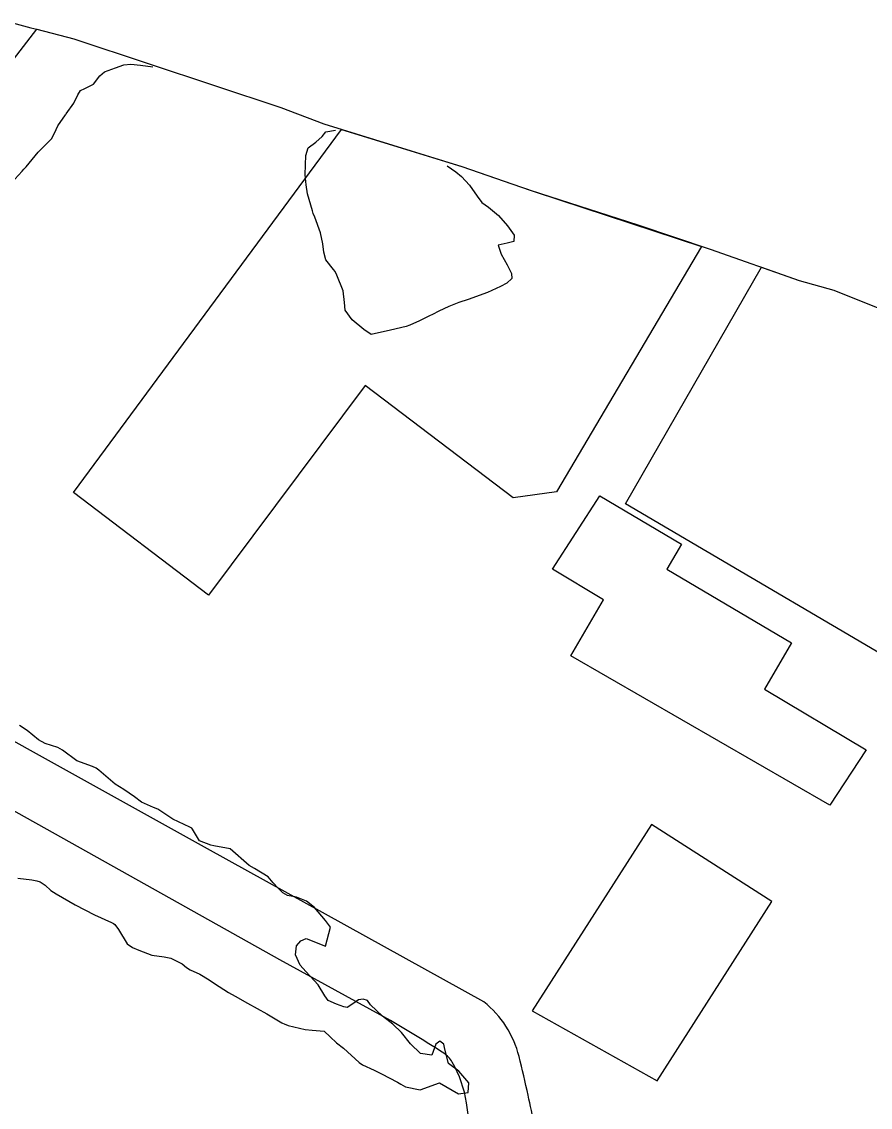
# Model space of a CAD drawing. Header units: metres. Extents: x 298520 to 308411, y 7433745 to 7450750.
# Drawn here: x 306096.4 to 306184.4, y 7435940.5 to 7436053.1 of the extents above; entities that cross this region are included whole.
import ezdxf

# ---------------------------------------------------------------- set-up
doc = ezdxf.new("R2010")
doc.units = ezdxf.units.M
doc.header["$LTSCALE"] = 10
for name, color, linetype in [('Area', 45, 'Continuous'), ('Area Verde e Lazer', 94, 'Continuous'), ('Curvas de Nivel 1m', 11, 'Continuous'), ('Edificações', 30, 'Continuous'), ('Vias Primárias', 230, 'Continuous')]:
    doc.layers.add(name, color=color, linetype=linetype)

msp = doc.modelspace()

# ---------------------------------------------------------------- linework, layer by layer
at = {"layer": 'Area'}
msp.add_polyline3d([(306095.08, 7436053.08, 700.51), (306097.36, 7436052.46, 700.51), (306097.97, 7436052.32, 700.41), (306101.8, 7436051.3, 700.55), (306109.52, 7436048.75, 703.9), (306123.28, 7436044.17, 702.89), (306127.73, 7436042.47, 702.47), (306142.07, 7436038.07, 709.6), (306149.14, 7436035.6, 707.8), (306160.33, 7436032, 708.18), (306167.83, 7436029.47, 701.81), (306177.06, 7436026.25, 701.67), (306180.66, 7436025.22, 701.72), (306187.99, 7436022.31, 701.9)], dxfattribs=at)
at = {"layer": 'Area Verde e Lazer', "elevation": 701.73}
msp.add_lwpolyline([(306173.15, 7436027.62), (306177.06, 7436026.25), (306180.66, 7436025.22), (306183.41, 7436024.13), (306187.99, 7436022.31), (306192.99, 7436020.59), (306193.72, 7436020.35), (306197.9, 7436019.13), (306200.35, 7436018.19), (306203.7, 7436017.15), (306204.29, 7436017.09), (306211.85, 7436014.62), (306193.52, 7435982.8), (306159.04, 7436003.07)], close=True, dxfattribs=at)
at = {"layer": 'Curvas de Nivel 1m', "flags": 128}
for points, elevation in [([(306095.68, 7436036.74), (306096.46, 7436037.56), (306096.63, 7436037.79), (306096.87, 7436038.04), (306098.1, 7436039.54), (306098.89, 7436040.36), (306099.5, 7436040.92), (306099.81, 7436041.52), (306100.15, 7436042.28), (306100.93, 7436043.42), (306100.97, 7436043.47), (306101, 7436043.51), (306101.82, 7436044.63), (306102.21, 7436045.5), (306102.5, 7436045.95), (306102.96, 7436046.16), (306103.85, 7436046.6), (306104.51, 7436047.47), (306104.99, 7436047.88), (306106.13, 7436048.31), (306106.99, 7436048.61), (306107.73, 7436048.69), (306108.72, 7436048.56), (306109.99, 7436048.41)], 701), ([(306140.54, 7436038.12), (306141.44, 7436037.5), (306142.01, 7436037.02), (306142.85, 7436036.12), (306143.65, 7436035), (306144.15, 7436034.31), (306144.82, 7436033.84), (306145.86, 7436032.97), (306146.8, 7436031.92), (306147.5, 7436030.95), (306147.45, 7436030.27), (306146.77, 7436030.1), (306145.83, 7436029.91), (306146.13, 7436028.97), (306146.75, 7436027.85), (306147.21, 7436026.96), (306147.25, 7436026.44), (306146.73, 7436025.96), (306146.06, 7436025.63), (306144.71, 7436024.98), (306142.71, 7436024.27), (306141.76, 7436023.96), (306140.7, 7436023.53), (306139.69, 7436023.04), (306139.02, 7436022.72), (306138.69, 7436022.56), (306137.68, 7436022.07), (306136.67, 7436021.61), (306136.27, 7436021.48), (306134.66, 7436021.1), (306132.66, 7436020.63), (306131.89, 7436021.14), (306130.68, 7436022.16), (306129.95, 7436023.16), (306129.9, 7436023.96), (306129.76, 7436025.16), (306129.1, 7436026.8), (306128.91, 7436027.17), (306128.74, 7436027.37), (306127.94, 7436028.37), (306127.73, 7436029.19), (306127.63, 7436030.05), (306127.41, 7436031.19), (306126.81, 7436032.82), (306126.65, 7436033.2), (306126.55, 7436033.47), (306126.06, 7436035.21), (306125.9, 7436036.15), (306125.82, 7436037.21), (306125.83, 7436038.25), (306125.87, 7436039.21), (306126.12, 7436039.98), (306126.9, 7436040.6), (306127.56, 7436041.19), (306127.96, 7436041.66), (306128.97, 7436041.82)], 702), ([(306095.98, 7435964.23), (306097.46, 7435964.06), (306097.98, 7435963.96), (306098.3, 7435963.86), (306098.82, 7435963.53), (306099.43, 7435962.98), (306099.96, 7435962.62), (306101.95, 7435961.49), (306103.94, 7435960.43), (306105.73, 7435959.64), (306105.92, 7435959.55), (306106.06, 7435959.44), (306106.44, 7435958.92), (306107.35, 7435957.43), (306107.9, 7435957.05), (306108.54, 7435956.76), (306109.89, 7435956.27), (306111.18, 7435956.08), (306111.88, 7435955.94), (306113.05, 7435955.35), (306113.49, 7435954.97), (306113.87, 7435954.72), (306114.89, 7435954.3), (306115.86, 7435953.7), (306116.39, 7435953.31), (306117.84, 7435952.38), (306118.55, 7435952), (306119.83, 7435951.27), (306121.82, 7435950.18), (306123.39, 7435949.23), (306123.69, 7435949.11), (306123.8, 7435949.06), (306124.04, 7435948.97), (306125.8, 7435948.53), (306126.52, 7435948.47), (306127.79, 7435948.36), (306128.41, 7435947.79), (306129.07, 7435947.16), (306129.77, 7435946.62), (306131.4, 7435945.13), (306131.75, 7435944.89), (306132.97, 7435944.34), (306133.74, 7435943.95), (306135.38, 7435943.08), (306135.73, 7435942.88), (306136.2, 7435942.6), (306137.73, 7435942.29), (306139.73, 7435943.03), (306141.72, 7435941.87), (306142.72, 7435942), (306142.8, 7435943), (306141.74, 7435944.21), (306140.67, 7435945.02), (306140.3, 7435946.5), (306140.19, 7435947.03), (306139.79, 7435947.34), (306139.35, 7435947.04), (306138.94, 7435945.87), (306137.77, 7435946.06), (306136.72, 7435947.07), (306135.79, 7435948.22), (306134.89, 7435949.09), (306133.82, 7435949.93), (306132.6, 7435951.12), (306132.26, 7435951.54), (306131.84, 7435951.7), (306131.35, 7435951.62), (306130.63, 7435951.14), (306130.15, 7435950.83), (306129.83, 7435950.9), (306129.04, 7435951.16), (306128.2, 7435951.54), (306127.84, 7435952.04), (306127.14, 7435953.19), (306125.87, 7435954.58), (306125.3, 7435955.21), (306124.81, 7435956.29), (306124.92, 7435957.21), (306125.36, 7435957.76), (306125.91, 7435958), (306127.9, 7435957.18), (306128.43, 7435959.17), (306127.93, 7435959.86), (306126.76, 7435961.19), (306125.96, 7435961.87), (306124.91, 7435962.27), (306123.97, 7435962.43), (306123.48, 7435962.74), (306122.97, 7435963.24), (306122.5, 7435963.76), (306121.98, 7435964.39), (306120.54, 7435965.26), (306120, 7435965.57), (306118.02, 7435967.3), (306116.32, 7435967.61), (306116.03, 7435967.65), (306114.83, 7435968.13), (306114.13, 7435969.34), (306114.04, 7435969.44), (306113.84, 7435969.55), (306112.06, 7435970.35), (306110.51, 7435971.39), (306110.07, 7435971.59), (306108.81, 7435972.14), (306108.09, 7435972.67), (306106.99, 7435973.43), (306106.1, 7435974.01), (306104.4, 7435975.46), (306104.12, 7435975.67), (306103.76, 7435975.82), (306102.13, 7435976.42), (306100.62, 7435977.51), (306100.15, 7435977.79), (306098.84, 7435978.22), (306098.15, 7435978.58), (306096.95, 7435979.55), (306096.17, 7435980.09)], 701)]:
    msp.add_lwpolyline(points, dxfattribs=dict(at, elevation=elevation))
at = {"layer": 'Edificações', "elevation": 703.39}
msp.add_lwpolyline([(306129.59, 7436041.9), (306142.07, 7436038.07), (306147.26, 7436036.26), (306149.66, 7436035.43), (306166.93, 7436029.77), (306151.87, 7436004.31), (306147.38, 7436003.69), (306132.02, 7436015.35), (306115.79, 7435993.59), (306101.77, 7436004.24)], close=True, dxfattribs=at)
at = {"layer": 'Edificações'}
for points in [[(306153.36, 7435987.31), (306156.75, 7435993.13), (306151.45, 7435996.3), (306156.39, 7436003.89), (306164.86, 7435998.89), (306163.34, 7435996.28), (306176.26, 7435988.66), (306173.46, 7435983.85), (306184, 7435977.56), (306180.23, 7435971.83)], [(306149.34, 7435950.49), (306162.32, 7435943.21), (306174.23, 7435961.81), (306161.73, 7435969.82)]]:
    msp.add_lwpolyline(points, close=True, dxfattribs=at)
at = {"layer": 'Vias Primárias', "elevation": 702.39}
msp.add_lwpolyline([(306094.52, 7436047.81), (306097.97, 7436052.32)], dxfattribs=at)
msp.add_lwpolyline([(306201.87, 7435899.97), (306175.29, 7435914.64), (306154.73, 7435926.51, -0.023654), (306151.63, 7435928.5, -0.231675), (306150.67, 7435930.26, 0.02061), (306150.45, 7435932.95, 0.005579), (306150.11, 7435935.4, 0.018422), (306148.94, 7435941.73, 0.005822), (306147.99, 7435945.75, 0.165803), (306144.35, 7435951.4), (306115.69, 7435967.3), (306077.73, 7435988.35)], format="xyb", dxfattribs=at)
at = {"layer": 'Vias Primárias'}
msp.add_lwpolyline([(306241.99, 7435826.1), (306248.63, 7435838.6), (306257.86, 7435855.25, -0.008091), (306259.21, 7435857.59, 0.383662), (306258.56, 7435860.88), (306241.34, 7435870.7), (306206.29, 7435889.99), (306164.72, 7435913.15), (306155.39, 7435918.35, -0.016694), (306150.19, 7435921.48, -0.025904), (306146.03, 7435924.5, -0.161278), (306145.07, 7435925.99, -0.029403), (306143.63, 7435933.33, 0.003857), (306142.54, 7435940.93, 0.092712), (306141.07, 7435945.16, 0.120843), (306140.18, 7435946.09, 0.009747), (306134.65, 7435949.49), (306123.18, 7435955.76), (306108.55, 7435963.97), (306077.32, 7435981.44)], format="xyb", dxfattribs=at)

doc.saveas('drawing.dxf')
